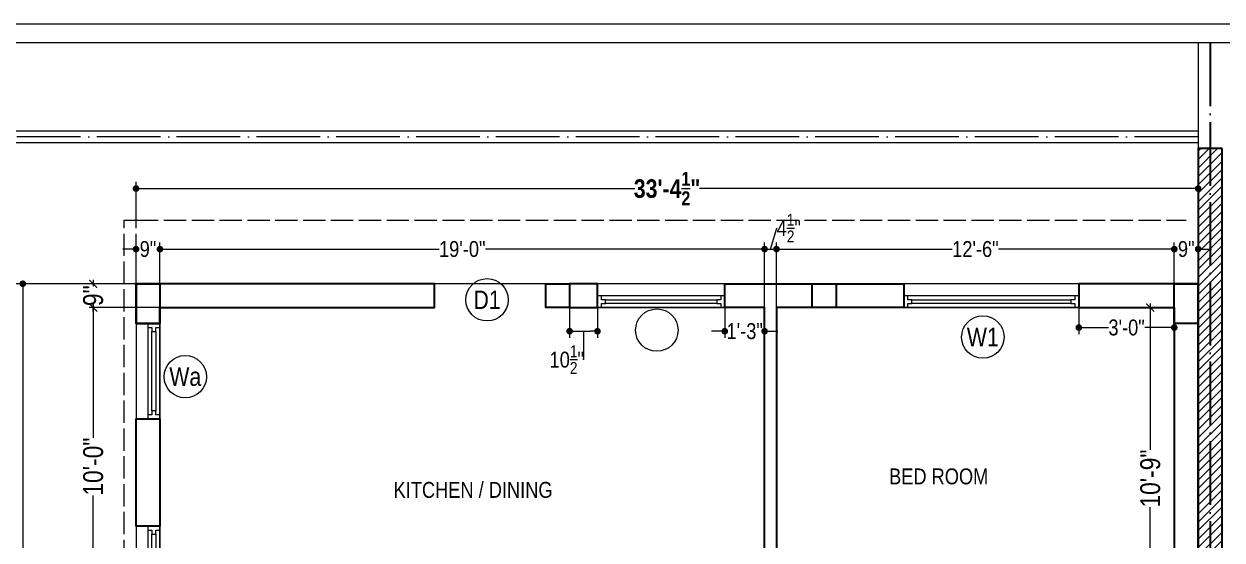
# Model space of a CAD drawing. Header units: millimetres. Extents: x 56222 to 152663, y -171621 to -121287.
# Drawn here: x 147960.4 to 148412.1, y -170889.1 to -170694.3 of the extents above; entities that cross this region are included whole.
import ezdxf

# ---------------------------------------------------------------- set-up
doc = ezdxf.new("R2010")
doc.units = ezdxf.units.MM
doc.header["$MEASUREMENT"] = 0
doc.header["$PDMODE"] = 35
doc.linetypes.add('ACAD_ISO02W100', pattern=[15, 12, -3])
doc.linetypes.add('ACAD_ISO04W100', pattern=[30, 24, -3, 0, -3])
doc.layers.get('Defpoints').update_dxf_attribs({"color": 220})
for name, color, linetype, lineweight in [('CENTERLINE ( COLUMN ) ~ DIM', 7, 'Continuous', 9), ('COLUMN', 1, 'Continuous', 30), ('GROUND FLOOR', 7, 'Continuous', 9), ('GROUND FLOOR  ( DIM )', 7, 'Continuous', 9), ('GROUND FLOOR  ( HATCH )', 251, 'Continuous', 9), ('GROUND FLOOR  ( PLINE )', 251, 'Continuous', 30), ('GROUND FLOOR ( DW_RAIL )', 7, 'Continuous', 9), ('X_PLOT', 1, 'Continuous', 9), ('X_SHEET', 7, 'Continuous', 9)]:
    doc.layers.add(name, color=color, linetype=linetype, lineweight=lineweight)
doc.layers.add('GROUND FLOOR  ( Text )', color=251, linetype='Continuous')
doc.styles.add('Cn BT~6', font='swissc.ttf', dxfattribs={"height": 6})
doc.styles.add("Cn_BT_0'-0", font='swissc.ttf')
doc.styles.add('Cn_BT_7', font='swissc.ttf', dxfattribs={"height": 7})
doc.styles.add('Cn_BT_7½', font='swissc.ttf', dxfattribs={"height": 7.5})
doc.dimstyles.new('Cn BT~6', dxfattribs={"dimtxt": 0.18, "dimasz": 2.5, "dimexe": 2.5, "dimexo": 0, "dimgap": 0.09, "dimtad": 0, "dimdec": 3, "dimzin": 3, "dimdsep": 46, "dimlunit": 4, "dimtxsty": 'Cn BT~6', "dimblk": 'DOT', "dimcen": 0.09, "dimdle": 2, "dimclrd": 250, "dimclre": 250, "dimclrt": 5, "dimadec": 0, "dimazin": 0, "dimtfac": 0.75, "dimtdec": 3, "dimtofl": 0, "dimtmove": 0, "dimatfit": 3, "dimfxl": 1, "dimtolj": 1, "dimtzin": 0, "dimlwd": 15, "dimlwe": 15, "dimarcsym": 0})
doc.dimstyles.new('Cn_BT_7½', dxfattribs={"dimtxt": 9, "dimasz": 3, "dimexe": 1.5, "dimexo": 0, "dimgap": 0.09, "dimtad": 0, "dimdec": 3, "dimzin": 3, "dimdsep": 46, "dimlunit": 4, "dimtxsty": 'Cn_BT_7½', "dimblk": 'ARCHTICK', "dimcen": 0.09, "dimdle": 1.5, "dimclrd": 251, "dimclre": 251, "dimclrt": 14, "dimadec": 0, "dimazin": 0, "dimtfac": 0.75, "dimtdec": 3, "dimtofl": 0, "dimtmove": 0, "dimatfit": 3, "dimfxl": 0, "dimtolj": 1, "dimtzin": 0, "dimlwd": 15, "dimlwe": 15, "dimarcsym": 0})

# ---------------------------------------------------------------- blocks, each defined once
blk = doc.blocks.new('_ArchTick')
at = {"color": 0, "linetype": 'ByBlock', "const_width": 0.15}
blk.add_lwpolyline([(-0.5, -0.5), (0.5, 0.5)], dxfattribs=at)
blk = doc.blocks.new('*D77')
at = {"layer": 'Defpoints', "color": 0, "transparency": 16777216}
for p in [(148394.12, -170801.36), (148385.08, -170930.36), (148394.12, -170930.36)]:
    blk.add_point(p, dxfattribs=at)
at = {"layer": 'GROUND FLOOR  ( DIM )', "color": 251, "lineweight": 15, "transparency": 16777216}
for p, q in [((148385.08, -170799.86), (148385.08, -170855)), ((148394.12, -170801.36), (148383.58, -170801.36)), ((148385.08, -170931.86), (148385.08, -170876.72)), ((148394.12, -170930.36), (148383.58, -170930.36))]:
    blk.add_line(p, q, dxfattribs=at)
at = {"layer": 'GROUND FLOOR  ( DIM )', "color": 251, "lineweight": 15, "transparency": 16777216, "xscale": 3, "yscale": 3, "zscale": 3}
for p, rotation in [((148385.08, -170801.36), 90), ((148385.08, -170930.36), 270)]:
    blk.add_blockref('_ArchTick', p, dxfattribs=dict(at, rotation=rotation))
at = {"layer": 'GROUND FLOOR  ( DIM )', "color": 14, "transparency": 16777216, "insert": (148385.08, -170865.86), "char_height": 7.5, "attachment_point": 5, "rotation": 90, "style": 'Cn_BT_7½'}
blk.add_mtext('\\A1;10\'-9"', dxfattribs=at)
blk = doc.blocks.new('_Dot')
at = {"color": 0, "linetype": 'ByBlock', "lineweight": -2}
blk.add_line((-0.5, 0), (-1, 0), dxfattribs=at)
at = {"color": 0, "linetype": 'ByBlock', "const_width": 0.5}
blk.add_lwpolyline([(-0.25, 0, 1), (0.25, 0, 1)], format="xyb", close=True, dxfattribs=at)
blk = doc.blocks.new('*D80')
at = {"layer": 'Defpoints', "color": 0, "transparency": 16777216}
for p in [(148403.12, -170756.43), (148002.62, -170768.36), (148403.12, -170768.36)]:
    blk.add_point(p, dxfattribs=at)
at = {"layer": 'GROUND FLOOR  ( DIM )', "color": 250, "lineweight": 15, "transparency": 16777216}
for p, q in [((148002.62, -170768.36), (148002.62, -170753.93)), ((148403.12, -170768.36), (148403.12, -170753.93)), ((148005.12, -170756.43), (148190.69, -170756.43)), ((148400.62, -170756.43), (148215.06, -170756.43))]:
    blk.add_line(p, q, dxfattribs=at)
at = {"layer": 'GROUND FLOOR  ( DIM )', "color": 250, "lineweight": 15, "transparency": 16777216, "xscale": 2.5, "yscale": 2.5, "zscale": 2.5, "rotation": 180}
blk.add_blockref('_Dot', (148002.62, -170756.43), dxfattribs=at)
at = {"layer": 'GROUND FLOOR  ( DIM )', "color": 250, "lineweight": 15, "transparency": 16777216, "xscale": 2.5, "yscale": 2.5, "zscale": 2.5}
blk.add_blockref('_Dot', (148403.12, -170756.43), dxfattribs=at)
at = {"layer": 'GROUND FLOOR  ( DIM )', "color": 5, "transparency": 16777216, "insert": (148202.87, -170756.43), "char_height": 7, "attachment_point": 5, "style": "Cn_BT_0'-0"}
blk.add_mtext('\\A1;{\\fSwis721 Cn BT|b1|i0|c0|p34;33\'-4{\\H0.750000x;\\S1/2;}"}', dxfattribs=at)
blk = doc.blocks.new('*D81')
at = {"layer": 'Defpoints', "color": 0, "transparency": 16777216}
for p in [(148011.62, -170779.28), (148002.62, -170792.36), (148011.62, -170792.36)]:
    blk.add_point(p, dxfattribs=at)
at = {"layer": 'GROUND FLOOR  ( DIM )', "color": 250, "lineweight": 15, "transparency": 16777216}
for p, q in [((148002.62, -170792.36), (148002.62, -170776.78)), ((148011.62, -170792.36), (148011.62, -170776.78)), ((148000.12, -170779.28), (147997.62, -170779.28)), ((148014.12, -170779.28), (148016.62, -170779.28))]:
    blk.add_line(p, q, dxfattribs=at)
at = {"layer": 'GROUND FLOOR  ( DIM )', "color": 250, "lineweight": 15, "transparency": 16777216, "xscale": 2.5, "yscale": 2.5, "zscale": 2.5}
blk.add_blockref('_Dot', (148002.62, -170779.28), dxfattribs=at)
at = {"layer": 'GROUND FLOOR  ( DIM )', "color": 250, "lineweight": 15, "transparency": 16777216, "xscale": 2.5, "yscale": 2.5, "zscale": 2.5, "rotation": 180}
blk.add_blockref('_Dot', (148011.62, -170779.28), dxfattribs=at)
at = {"layer": 'GROUND FLOOR  ( DIM )', "color": 5, "transparency": 16777216, "insert": (148007.12, -170779.28), "char_height": 6, "attachment_point": 5, "style": 'Cn BT~6'}
blk.add_mtext('\\A1;9"', dxfattribs=at)
blk = doc.blocks.new('*D82')
at = {"layer": 'Defpoints', "color": 0, "transparency": 16777216}
for p in [(148239.62, -170779.28), (148011.62, -170792.36), (148239.62, -170801.36)]:
    blk.add_point(p, dxfattribs=at)
at = {"layer": 'GROUND FLOOR  ( DIM )', "color": 250, "lineweight": 15, "transparency": 16777216}
for p, q in [((148011.62, -170792.36), (148011.62, -170776.78)), ((148239.62, -170801.36), (148239.62, -170776.78)), ((148014.12, -170779.28), (148116.92, -170779.28)), ((148237.12, -170779.28), (148134.33, -170779.28))]:
    blk.add_line(p, q, dxfattribs=at)
at = {"layer": 'GROUND FLOOR  ( DIM )', "color": 250, "lineweight": 15, "transparency": 16777216, "xscale": 2.5, "yscale": 2.5, "zscale": 2.5, "rotation": 180}
blk.add_blockref('_Dot', (148011.62, -170779.28), dxfattribs=at)
at = {"layer": 'GROUND FLOOR  ( DIM )', "color": 250, "lineweight": 15, "transparency": 16777216, "xscale": 2.5, "yscale": 2.5, "zscale": 2.5}
blk.add_blockref('_Dot', (148239.62, -170779.28), dxfattribs=at)
at = {"layer": 'GROUND FLOOR  ( DIM )', "color": 5, "transparency": 16777216, "insert": (148125.62, -170779.28), "char_height": 6, "attachment_point": 5, "style": 'Cn BT~6'}
blk.add_mtext('\\A1;19\'-0"', dxfattribs=at)
blk = doc.blocks.new('*D83')
at = {"layer": 'Defpoints', "color": 0, "transparency": 16777216}
for p in [(148244.12, -170779.28), (148239.62, -170801.36), (148244.12, -170801.36)]:
    blk.add_point(p, dxfattribs=at)
at = {"layer": 'GROUND FLOOR  ( DIM )', "color": 250, "lineweight": 15, "transparency": 16777216}
for p, q in [((148241.87, -170779.28), (148244.25, -170771.36)), ((148244.25, -170771.36), (148244.43, -170771.36)), ((148239.62, -170801.36), (148239.62, -170776.78)), ((148244.12, -170801.36), (148244.12, -170776.78)), ((148237.12, -170779.28), (148234.62, -170779.28)), ((148239.62, -170779.28), (148244.12, -170779.28)), ((148246.62, -170779.28), (148249.12, -170779.28))]:
    blk.add_line(p, q, dxfattribs=at)
at = {"layer": 'GROUND FLOOR  ( DIM )', "color": 250, "lineweight": 15, "transparency": 16777216, "xscale": 2.5, "yscale": 2.5, "zscale": 2.5}
blk.add_blockref('_Dot', (148239.62, -170779.28), dxfattribs=at)
at = {"layer": 'GROUND FLOOR  ( DIM )', "color": 250, "lineweight": 15, "transparency": 16777216, "xscale": 2.5, "yscale": 2.5, "zscale": 2.5, "rotation": 180}
blk.add_blockref('_Dot', (148244.12, -170779.28), dxfattribs=at)
at = {"layer": 'GROUND FLOOR  ( DIM )', "color": 5, "transparency": 16777216, "insert": (148248.74, -170771.36), "char_height": 6, "attachment_point": 5, "style": 'Cn BT~6'}
blk.add_mtext('\\A1;4{\\H0.750000x;\\S1/2;}"', dxfattribs=at)
blk = doc.blocks.new('*D84')
at = {"layer": 'Defpoints', "color": 0, "transparency": 16777216}
for p in [(148394.12, -170779.28), (148394.12, -170792.36), (148244.12, -170801.36)]:
    blk.add_point(p, dxfattribs=at)
at = {"layer": 'GROUND FLOOR  ( DIM )', "color": 250, "lineweight": 15, "transparency": 16777216}
for p, q in [((148244.12, -170801.36), (148244.12, -170776.78)), ((148394.12, -170792.36), (148394.12, -170776.78)), ((148246.62, -170779.28), (148310.42, -170779.28)), ((148391.62, -170779.28), (148327.83, -170779.28))]:
    blk.add_line(p, q, dxfattribs=at)
at = {"layer": 'GROUND FLOOR  ( DIM )', "color": 250, "lineweight": 15, "transparency": 16777216, "xscale": 2.5, "yscale": 2.5, "zscale": 2.5, "rotation": 180}
blk.add_blockref('_Dot', (148244.12, -170779.28), dxfattribs=at)
at = {"layer": 'GROUND FLOOR  ( DIM )', "color": 250, "lineweight": 15, "transparency": 16777216, "xscale": 2.5, "yscale": 2.5, "zscale": 2.5}
blk.add_blockref('_Dot', (148394.12, -170779.28), dxfattribs=at)
at = {"layer": 'GROUND FLOOR  ( DIM )', "color": 5, "transparency": 16777216, "insert": (148319.12, -170779.28), "char_height": 6, "attachment_point": 5, "style": 'Cn BT~6'}
blk.add_mtext('\\A1;12\'-6"', dxfattribs=at)
blk = doc.blocks.new('*D85')
at = {"layer": 'Defpoints', "color": 0, "transparency": 16777216}
for p in [(148403.12, -170779.28), (148394.12, -170792.36), (148403.12, -170792.36)]:
    blk.add_point(p, dxfattribs=at)
at = {"layer": 'GROUND FLOOR  ( DIM )', "color": 250, "lineweight": 15, "transparency": 16777216}
for p, q in [((148394.12, -170792.36), (148394.12, -170776.78)), ((148403.12, -170792.36), (148403.12, -170776.78)), ((148391.62, -170779.28), (148389.12, -170779.28)), ((148405.62, -170779.28), (148408.12, -170779.28))]:
    blk.add_line(p, q, dxfattribs=at)
at = {"layer": 'GROUND FLOOR  ( DIM )', "color": 250, "lineweight": 15, "transparency": 16777216, "xscale": 2.5, "yscale": 2.5, "zscale": 2.5}
blk.add_blockref('_Dot', (148394.12, -170779.28), dxfattribs=at)
at = {"layer": 'GROUND FLOOR  ( DIM )', "color": 250, "lineweight": 15, "transparency": 16777216, "xscale": 2.5, "yscale": 2.5, "zscale": 2.5, "rotation": 180}
blk.add_blockref('_Dot', (148403.12, -170779.28), dxfattribs=at)
at = {"layer": 'GROUND FLOOR  ( DIM )', "color": 5, "transparency": 16777216, "insert": (148398.62, -170779.28), "char_height": 6, "attachment_point": 5, "style": 'Cn BT~6'}
blk.add_mtext('\\A1;9"', dxfattribs=at)
blk = doc.blocks.new('*D86')
at = {"layer": 'Defpoints', "color": 0, "transparency": 16777216}
for p in [(148002.62, -170792.36), (147986.47, -170801.36), (148011.62, -170801.36)]:
    blk.add_point(p, dxfattribs=at)
at = {"layer": 'GROUND FLOOR  ( DIM )', "color": 251, "lineweight": 15, "transparency": 16777216}
for p, q in [((147986.47, -170790.86), (147986.47, -170793.2)), ((148002.62, -170792.36), (147984.97, -170792.36)), ((148011.62, -170801.36), (147984.97, -170801.36)), ((147986.47, -170802.86), (147986.47, -170800.51))]:
    blk.add_line(p, q, dxfattribs=at)
at = {"layer": 'GROUND FLOOR  ( DIM )', "color": 251, "lineweight": 15, "transparency": 16777216, "xscale": 3, "yscale": 3, "zscale": 3}
for p, rotation in [((147986.47, -170792.36), 90), ((147986.47, -170801.36), 270)]:
    blk.add_blockref('_ArchTick', p, dxfattribs=dict(at, rotation=rotation))
at = {"layer": 'GROUND FLOOR  ( DIM )', "color": 14, "transparency": 16777216, "insert": (147986.47, -170796.86), "char_height": 7.5, "attachment_point": 5, "rotation": 90, "style": 'Cn_BT_7½'}
blk.add_mtext('\\A1;9"', dxfattribs=at)
blk = doc.blocks.new('*D87')
at = {"layer": 'Defpoints', "color": 0, "transparency": 16777216}
for p in [(148011.62, -170801.36), (147986.47, -170921.36), (148011.62, -170921.36)]:
    blk.add_point(p, dxfattribs=at)
at = {"layer": 'GROUND FLOOR  ( DIM )', "color": 251, "lineweight": 15, "transparency": 16777216}
for p, q in [((147986.47, -170799.86), (147986.47, -170850.5)), ((148011.62, -170801.36), (147984.97, -170801.36)), ((147986.47, -170922.86), (147986.47, -170872.22)), ((148011.62, -170921.36), (147984.97, -170921.36))]:
    blk.add_line(p, q, dxfattribs=at)
at = {"layer": 'GROUND FLOOR  ( DIM )', "color": 251, "lineweight": 15, "transparency": 16777216, "xscale": 3, "yscale": 3, "zscale": 3}
for p, rotation in [((147986.47, -170801.36), 90), ((147986.47, -170921.36), 270)]:
    blk.add_blockref('_ArchTick', p, dxfattribs=dict(at, rotation=rotation))
at = {"layer": 'GROUND FLOOR  ( DIM )', "color": 14, "transparency": 16777216, "insert": (147986.47, -170861.36), "char_height": 7.5, "attachment_point": 5, "rotation": 90, "style": 'Cn_BT_7½'}
blk.add_mtext('\\A1;10\'-0"', dxfattribs=at)
blk = doc.blocks.new('*D104')
at = {"layer": 'Defpoints', "color": 0, "transparency": 16777216}
for p in [(148224.62, -170801.36), (148239.62, -170801.36), (148224.62, -170810.26)]:
    blk.add_point(p, dxfattribs=at)
at = {"layer": 'GROUND FLOOR  ( DIM )', "color": 250, "lineweight": 15, "transparency": 16777216}
for p, q in [((148224.62, -170801.36), (148224.62, -170812.76)), ((148239.62, -170801.36), (148239.62, -170812.76)), ((148222.12, -170810.26), (148219.62, -170810.26)), ((148242.12, -170810.26), (148244.62, -170810.26))]:
    blk.add_line(p, q, dxfattribs=at)
at = {"layer": 'GROUND FLOOR  ( DIM )', "color": 250, "lineweight": 15, "transparency": 16777216, "xscale": 2.5, "yscale": 2.5, "zscale": 2.5}
blk.add_blockref('_Dot', (148224.62, -170810.26), dxfattribs=at)
at = {"layer": 'GROUND FLOOR  ( DIM )', "color": 250, "lineweight": 15, "transparency": 16777216, "xscale": 2.5, "yscale": 2.5, "zscale": 2.5, "rotation": 180}
blk.add_blockref('_Dot', (148239.62, -170810.26), dxfattribs=at)
at = {"layer": 'GROUND FLOOR  ( DIM )', "color": 5, "transparency": 16777216, "insert": (148232.12, -170810.26), "char_height": 6, "attachment_point": 5, "style": 'Cn BT~6'}
blk.add_mtext('\\A1;1\'-3"', dxfattribs=at)
blk = doc.blocks.new('*D106')
at = {"layer": 'Defpoints', "color": 0, "transparency": 16777216}
for p in [(148358.12, -170801.36), (148394.12, -170801.36), (148358.12, -170808.89)]:
    blk.add_point(p, dxfattribs=at)
at = {"layer": 'GROUND FLOOR  ( DIM )', "color": 250, "lineweight": 15, "transparency": 16777216}
for p, q in [((148358.12, -170801.36), (148358.12, -170811.39)), ((148394.12, -170801.36), (148394.12, -170811.39)), ((148360.62, -170808.89), (148369.26, -170808.89)), ((148391.62, -170808.89), (148382.98, -170808.89))]:
    blk.add_line(p, q, dxfattribs=at)
at = {"layer": 'GROUND FLOOR  ( DIM )', "color": 250, "lineweight": 15, "transparency": 16777216, "xscale": 2.5, "yscale": 2.5, "zscale": 2.5, "rotation": 180}
blk.add_blockref('_Dot', (148358.12, -170808.89), dxfattribs=at)
at = {"layer": 'GROUND FLOOR  ( DIM )', "color": 250, "lineweight": 15, "transparency": 16777216, "xscale": 2.5, "yscale": 2.5, "zscale": 2.5}
blk.add_blockref('_Dot', (148394.12, -170808.89), dxfattribs=at)
at = {"layer": 'GROUND FLOOR  ( DIM )', "color": 5, "transparency": 16777216, "insert": (148376.12, -170808.89), "char_height": 6, "attachment_point": 5, "style": 'Cn BT~6'}
blk.add_mtext('\\A1;3\'-0"', dxfattribs=at)
blk = doc.blocks.new('*D116')
at = {"layer": 'Defpoints', "color": 0, "transparency": 16777216}
for p in [(148166.12, -170801.36), (148176.62, -170801.36), (148176.62, -170810.26)]:
    blk.add_point(p, dxfattribs=at)
at = {"layer": 'GROUND FLOOR  ( DIM )', "color": 250, "lineweight": 15, "transparency": 16777216}
for p, q in [((148166.12, -170801.36), (148166.12, -170812.76)), ((148176.62, -170801.36), (148176.62, -170812.76)), ((148168.62, -170810.26), (148174.12, -170810.26)), ((148171.37, -170810.26), (148171.33, -170820.99)), ((148171.33, -170820.99), (148171.15, -170820.99))]:
    blk.add_line(p, q, dxfattribs=at)
at = {"layer": 'GROUND FLOOR  ( DIM )', "color": 250, "lineweight": 15, "transparency": 16777216, "xscale": 2.5, "yscale": 2.5, "zscale": 2.5, "rotation": 180}
blk.add_blockref('_Dot', (148166.12, -170810.26), dxfattribs=at)
at = {"layer": 'GROUND FLOOR  ( DIM )', "color": 250, "lineweight": 15, "transparency": 16777216, "xscale": 2.5, "yscale": 2.5, "zscale": 2.5}
blk.add_blockref('_Dot', (148176.62, -170810.26), dxfattribs=at)
at = {"layer": 'GROUND FLOOR  ( DIM )', "color": 5, "transparency": 16777216, "insert": (148165.03, -170820.99), "char_height": 6, "attachment_point": 5, "style": 'Cn BT~6'}
blk.add_mtext('\\A1;10{\\H0.750000x;\\S1/2;}"', dxfattribs=at)
blk = doc.blocks.new('*D119')
at = {"layer": 'Defpoints', "color": 0, "transparency": 16777216}
for p in [(148002.62, -170792.36), (147959.91, -171084.86), (148002.62, -171084.86)]:
    blk.add_point(p, dxfattribs=at)
at = {"layer": 'GROUND FLOOR  ( DIM )', "color": 250, "lineweight": 15, "transparency": 16777216}
for p, q in [((148002.62, -170792.36), (147957.41, -170792.36)), ((147959.91, -170794.86), (147959.91, -170926.43)), ((147959.91, -171082.36), (147959.91, -170950.78)), ((148002.62, -171084.86), (147957.41, -171084.86))]:
    blk.add_line(p, q, dxfattribs=at)
at = {"layer": 'GROUND FLOOR  ( DIM )', "color": 250, "lineweight": 15, "transparency": 16777216, "xscale": 2.5, "yscale": 2.5, "zscale": 2.5}
for p, rotation in [((147959.91, -170792.36), 90), ((147959.91, -171084.86), 270)]:
    blk.add_blockref('_Dot', p, dxfattribs=dict(at, rotation=rotation))
at = {"layer": 'GROUND FLOOR  ( DIM )', "color": 5, "transparency": 16777216, "insert": (147959.91, -170938.61), "char_height": 7, "attachment_point": 5, "rotation": 90, "style": "Cn_BT_0'-0"}
blk.add_mtext('\\A1;{\\fSwis721 Cn BT|b1|i0|c0|p34;24\'-4{\\H0.750000x;\\S1/2;}"}', dxfattribs=at)

msp = doc.modelspace()

# ---------------------------------------------------------------- hatches: boundary and pattern name
at = {"layer": 'GROUND FLOOR  ( HATCH )'}
h = msp.add_hatch(dxfattribs=at)
h.set_pattern_fill('ANSI31', color=6, scale=18, style=0)
h.set_pattern_definition([(45, (31871.4377, -8465.6817), (-1.590990258, 1.590990258), [])])
h.paths.add_polyline_path([(148412.1236, -170741.3561), (148403.1236, -170741.3561), (148403.1236, -171084.8561), (148412.1236, -171084.8561)])

# ---------------------------------------------------------------- linework, layer by layer
at = {"layer": 'CENTERLINE ( COLUMN ) ~ DIM'}
for p, q in [((148002.6236, -170807.3561), (148011.6236, -170807.3561)), ((148002.6236, -170843.3561), (148011.6236, -170843.3561)), ((148002.6236, -170883.8561), (148011.6236, -170883.8561))]:
    msp.add_line(p, q, dxfattribs=at)
at = {"layer": 'COLUMN'}
for points in [[(148002.6236, -170792.3561), (148011.6236, -170792.3561), (148011.6236, -170807.3561), (148002.6236, -170807.3561)], [(148157.1236, -170792.3561), (148166.1236, -170792.3561), (148166.1236, -170801.3561), (148157.1236, -170801.3561)], [(148257.6236, -170792.3561), (148266.6236, -170792.3561), (148266.6236, -170801.3561), (148257.6236, -170801.3561)], [(148394.1236, -170792.3561), (148403.1236, -170792.3561), (148403.1236, -170807.3561), (148394.1236, -170807.3561)]]:
    msp.add_lwpolyline(points, close=True, dxfattribs=at)
at = {"layer": 'GROUND FLOOR'}
for p, q in [((148403.1236, -170701.3072), (148403.1236, -171222.24)), ((148403.1236, -170701.3072), (148403.1236, -170792.3561)), ((147902.8736, -170734.6061), (148403.1236, -170734.6061)), ((147907.3736, -170739.1061), (148403.1236, -170739.1061)), ((148002.6236, -170792.3561), (148002.6236, -171084.8561)), ((148403.1236, -170792.3561), (148002.6236, -170792.3561)), ((148115.1236, -170792.3561), (148115.1236, -170801.3561)), ((148157.1236, -170792.3561), (148157.1236, -170801.3561)), ((148176.6236, -170792.3561), (148176.6236, -170801.3561)), ((148224.6236, -170792.3561), (148224.6236, -170801.3561)), ((148292.1236, -170792.3561), (148292.1236, -170801.3561)), ((148358.1236, -170792.3561), (148358.1236, -170801.3561)), ((148011.6236, -170801.3561), (148011.6236, -170921.3561)), ((148115.1236, -170801.3561), (148011.6236, -170801.3561)), ((148239.6236, -170801.3561), (148157.1236, -170801.3561)), ((148239.6236, -170801.3561), (148239.6236, -170930.3561)), ((148394.1236, -170801.3561), (148244.1236, -170801.3561)), ((148244.1236, -170801.3561), (148244.1236, -170930.3561)), ((148394.1236, -170801.3561), (148394.1236, -170930.3561)), ((148011.6236, -170843.3561), (148002.6236, -170843.3561)), ((148011.6236, -170883.8561), (148002.6236, -170883.8561))]:
    msp.add_line(p, q, dxfattribs=at)
at = {"layer": 'GROUND FLOOR', "color": 1, "linetype": 'ACAD_ISO04W100'}
msp.add_line((148407.6236, -170701.3072), (148407.6236, -171084.8561), dxfattribs=at)
at = {"layer": 'GROUND FLOOR', "linetype": 'ACAD_ISO02W100', "ltscale": 0.7}
msp.add_line((148002.6236, -170792.3561), (148002.6236, -170768.3561), dxfattribs=at)
at = {"layer": 'GROUND FLOOR', "color": 1, "linetype": 'ACAD_ISO04W100'}
msp.add_lwpolyline([(148403.1236, -170736.8561), (147905.1236, -170736.8561), (147905.1236, -171199.3561), (148403.1236, -171199.3561)], dxfattribs=at)
at = {"layer": 'GROUND FLOOR', "color": 6, "lineweight": 30}
msp.add_lwpolyline([(148412.1236, -170741.3561), (148403.1236, -170741.3561), (148403.1236, -171084.8561), (148412.1236, -171084.8561)], close=True, dxfattribs=at)
at = {"layer": 'GROUND FLOOR', "color": 1, "linetype": 'ACAD_ISO02W100', "ltscale": 0.7}
msp.add_lwpolyline([(148161.6236, -171084.8561), (148161.6236, -171096.8561), (147998.1236, -171096.8561), (147998.1236, -170768.3561), (148002.6236, -170768.3561)], dxfattribs=at)
at = {"layer": 'GROUND FLOOR', "linetype": 'ACAD_ISO02W100', "ltscale": 0.7}
msp.add_lwpolyline([(148002.6236, -170768.3561), (148398.6236, -170768.3561)], dxfattribs=at)
at = {"layer": 'GROUND FLOOR  ( DIM )', "color": 5}
for centre in [(148134.9831, -170798.4062), (148198.9908, -170809.8515), (148321.9215, -170812.47), (148021.1778, -170827.4364)]:
    msp.add_circle(centre, 8, dxfattribs=at)
at = {"layer": 'GROUND FLOOR  ( PLINE )'}
for points in [[(148115.1236, -170792.3561), (148002.6236, -170792.3561), (148002.6236, -170807.3561), (148011.6236, -170807.3561), (148011.6236, -170801.3561), (148115.1236, -170801.3561)], [(148224.6236, -170792.3561), (148292.1236, -170792.3561), (148292.1236, -170801.3561), (148244.1236, -170801.3561), (148244.1236, -170930.3561), (148262.1236, -170930.3561), (148262.1236, -170934.8561), (148161.6236, -170934.8561), (148161.6236, -170930.3561), (148239.6236, -170930.3561), (148239.6236, -170801.3561), (148224.6236, -170801.3561)], [(148176.6236, -170792.3561), (148166.1236, -170792.3561), (148166.1236, -170801.3561), (148176.6236, -170801.3561)], [(148403.1236, -170792.3561), (148358.1236, -170792.3561), (148358.1236, -170801.3561), (148394.1236, -170801.3561), (148394.1236, -170930.3561), (148368.6236, -170930.3561), (148368.6236, -170934.8561), (148394.1236, -170934.8561), (148394.1236, -171062.3561), (148329.6236, -171062.3561), (148329.6236, -171066.8561), (148394.1236, -171066.8561), (148394.1236, -171084.8561), (148403.1236, -171084.8561)], [(148011.6236, -170883.8561), (148002.6236, -170883.8561), (148002.6236, -170843.3561), (148011.6236, -170843.3561)]]:
    msp.add_lwpolyline(points, close=True, dxfattribs=at)
at = {"layer": 'GROUND FLOOR ( DW_RAIL )'}
for points in [[(148176.6236, -170801.3561), (148178.1236, -170801.3561), (148178.1236, -170799.8561), (148179.6236, -170799.8561), (148179.6236, -170798.3561), (148221.6236, -170798.3561), (148221.6236, -170799.8561), (148223.1236, -170799.8561), (148223.1236, -170801.3561), (148224.6236, -170801.3561), (148224.6236, -170796.8561), (148223.1236, -170796.8561), (148223.1236, -170798.3561), (148221.6236, -170798.3561), (148221.6236, -170799.8561), (148179.6236, -170799.8561), (148179.6236, -170798.3561), (148178.1236, -170798.3561), (148178.1236, -170796.8561), (148176.6236, -170796.8561), (148176.6236, -170801.3561), (148224.6236, -170801.3561), (148224.6236, -170796.8561), (148176.6236, -170796.8561)], [(148358.1236, -170796.8561), (148356.6236, -170796.8561), (148356.6236, -170798.3561), (148355.1236, -170798.3561), (148355.1236, -170799.8561), (148295.1236, -170799.8561), (148295.1236, -170798.3561), (148293.6236, -170798.3561), (148293.6236, -170796.8561), (148292.1236, -170796.8561), (148292.1236, -170801.3561), (148293.6236, -170801.3561), (148293.6236, -170799.8561), (148295.1236, -170799.8561), (148295.1236, -170798.3561), (148355.1236, -170798.3561), (148355.1236, -170799.8561), (148356.6236, -170799.8561), (148356.6236, -170801.3561), (148358.1236, -170801.3561), (148358.1236, -170796.8561), (148292.1236, -170796.8561), (148292.1236, -170801.3561), (148358.1236, -170801.3561)], [(148011.6236, -170843.3561), (148011.6236, -170841.8561), (148010.1236, -170841.8561), (148010.1236, -170840.3561), (148008.6236, -170840.3561), (148008.6236, -170810.3561), (148010.1236, -170810.3561), (148010.1236, -170808.8561), (148011.6236, -170808.8561), (148011.6236, -170807.3561), (148007.1236, -170807.3561), (148007.1236, -170808.8561), (148008.6236, -170808.8561), (148008.6236, -170810.3561), (148010.1236, -170810.3561), (148010.1236, -170840.3561), (148008.6236, -170840.3561), (148008.6236, -170841.8561), (148007.1236, -170841.8561), (148007.1236, -170843.3561), (148011.6236, -170843.3561), (148011.6236, -170807.3561), (148007.1236, -170807.3561), (148007.1236, -170843.3561)], [(148011.6236, -170919.8561), (148011.6236, -170918.3561), (148010.1236, -170918.3561), (148010.1236, -170916.8561), (148008.6236, -170916.8561), (148008.6236, -170886.8561), (148010.1236, -170886.8561), (148010.1236, -170885.3561), (148011.6236, -170885.3561), (148011.6236, -170883.8561), (148007.1236, -170883.8561), (148007.1236, -170885.3561), (148008.6236, -170885.3561), (148008.6236, -170886.8561), (148010.1236, -170886.8561), (148010.1236, -170916.8561), (148008.6236, -170916.8561), (148008.6236, -170918.3561), (148007.1236, -170918.3561), (148007.1236, -170919.8561), (148011.6236, -170919.8561), (148011.6236, -170883.8561), (148007.1236, -170883.8561), (148007.1236, -170919.8561)]]:
    msp.add_lwpolyline(points, close=True, dxfattribs=at)
at = {"layer": 'X_PLOT', "linetype": 'ACAD_ISO04W100', "lineweight": 30}
msp.add_line((148407.6236, -170701.3072), (148407.6236, -171197.1061), dxfattribs=at)
at = {"layer": 'X_SHEET'}
for points in [[(148618.1853, -171229.24), (147851.0369, -171229.24), (147851.0369, -170694.3072), (148618.1853, -170694.3072)], [(148611.1853, -171222.24), (147858.0369, -171222.24), (147858.0369, -170701.3072), (148611.1853, -170701.3072)]]:
    msp.add_lwpolyline(points, close=True, dxfattribs=at)

# ---------------------------------------------------------------- texts
at = {"layer": 'GROUND FLOOR  ( DIM )', "color": 5, "char_height": 7, "attachment_point": 5, "style": 'Cn_BT_7'}
for s, insert in [('D1', (148134.9831, -170798.4062)), ('W1', (148321.9215, -170812.47)), ('Wa', (148021.1778, -170827.4364))]:
    msp.add_mtext(s, dxfattribs=dict(at, insert=insert))
at = {"layer": 'GROUND FLOOR  ( Text )', "char_height": 6, "attachment_point": 5, "style": "Cn_BT_0'-0"}
for s, insert in [('BED ROOM', (148305.2841, -170865.0876)), ('KITCHEN / DINING', (148129.7053, -170870.184))]:
    msp.add_mtext(s, dxfattribs=dict(at, insert=insert))

# ---------------------------------------------------------------- dimensions: what is measured, and where the dimension line sits
at = {"layer": 'GROUND FLOOR  ( DIM )'}
dim = msp.add_linear_dim(base=(148403.1236, -170756.4322), p1=(148002.6236, -170768.3561), p2=(148403.1236, -170768.3561), text='{\\fSwis721 Cn BT|b1|i0|c0|p34;<>}', dimstyle='Cn BT~6', override={"dimtxt": 7, "dimtxsty": "Cn_BT_0'-0"}, dxfattribs=at)
dim.commit()
dim.dimension.update_dxf_attribs({"geometry": '*D80', "text_midpoint": (148202.8736, -170756.4322)})
for base, p1, p2, picture, middle in [((148244.1236, -170779.2776), (148239.6236, -170801.3561), (148244.1236, -170801.3561), '*D83', (148244.5188, -170771.3605)), ((148239.6236, -170779.2776), (148011.6236, -170792.3561), (148239.6236, -170801.3561), '*D82', (148125.6236, -170779.2776)), ((148394.1236, -170779.2776), (148244.1236, -170801.3561), (148394.1236, -170792.3561), '*D84', (148319.1236, -170779.2776)), ((148403.1236, -170779.2776), (148394.1236, -170792.3561), (148403.1236, -170792.3561), '*D85', (148398.6236, -170779.2776))]:
    dim = msp.add_linear_dim(base=base, p1=p1, p2=p2, dimstyle='Cn BT~6', override={"dimtmove": 1}, dxfattribs=at)
    dim.commit()
    dim.dimension.update_dxf_attribs({"geometry": picture, "text_midpoint": middle})
for base, p1, p2, picture, middle in [((148011.6236, -170779.2776), (148002.6236, -170792.3561), (148011.6236, -170792.3561), '*D81', (148007.1236, -170779.2776)), ((148224.6236, -170810.2593), (148239.6236, -170801.3561), (148224.6236, -170801.3561), '*D104', (148232.1236, -170810.2593)), ((148358.1236, -170808.8851), (148394.1236, -170801.3561), (148358.1236, -170801.3561), '*D106', (148376.1236, -170808.8851))]:
    dim = msp.add_linear_dim(base=base, p1=p1, p2=p2, dimstyle='Cn BT~6', dxfattribs=at)
    dim.commit()
    dim.dimension.update_dxf_attribs({"geometry": picture, "text_midpoint": middle})
for base, p1, p2, picture, middle in [((147986.4742, -170801.3561), (148002.6236, -170792.3561), (148011.6236, -170801.3561), '*D86', (147986.4742, -170796.8561)), ((147986.4742, -170921.3561), (148011.6236, -170801.3561), (148011.6236, -170921.3561), '*D87', (147986.4742, -170861.3561)), ((148385.0761, -170930.3561), (148394.1236, -170801.3561), (148394.1236, -170930.3561), '*D77', (148385.0761, -170865.8561))]:
    dim = msp.add_linear_dim(base=base, p1=p1, p2=p2, angle=90, dimstyle='Cn_BT_7½', dxfattribs=at)
    dim.commit()
    dim.dimension.update_dxf_attribs({"geometry": picture, "text_midpoint": middle})
dim = msp.add_linear_dim(base=(147959.9088, -171084.8561), p1=(148002.6236, -170792.3561), p2=(148002.6236, -171084.8561), angle=90, text='{\\fSwis721 Cn BT|b1|i0|c0|p34;<>}', dimstyle='Cn BT~6', override={"dimtxt": 7, "dimtxsty": "Cn_BT_0'-0"}, dxfattribs=at)
dim.commit()
dim.dimension.update_dxf_attribs({"geometry": '*D119', "text_midpoint": (147959.9088, -170938.6061)})
dim = msp.add_linear_dim(base=(148176.6236, -170810.2593), p1=(148166.1236, -170801.3561), p2=(148176.6236, -170801.3561), dimstyle='Cn BT~6', override={"dimtmove": 1}, dxfattribs=at)
dim.commit()
dim.dimension.update_dxf_attribs({"geometry": '*D116', "text_midpoint": (148171.0618, -170820.9941), "dimtype": 160})

doc.saveas('drawing.dxf')
